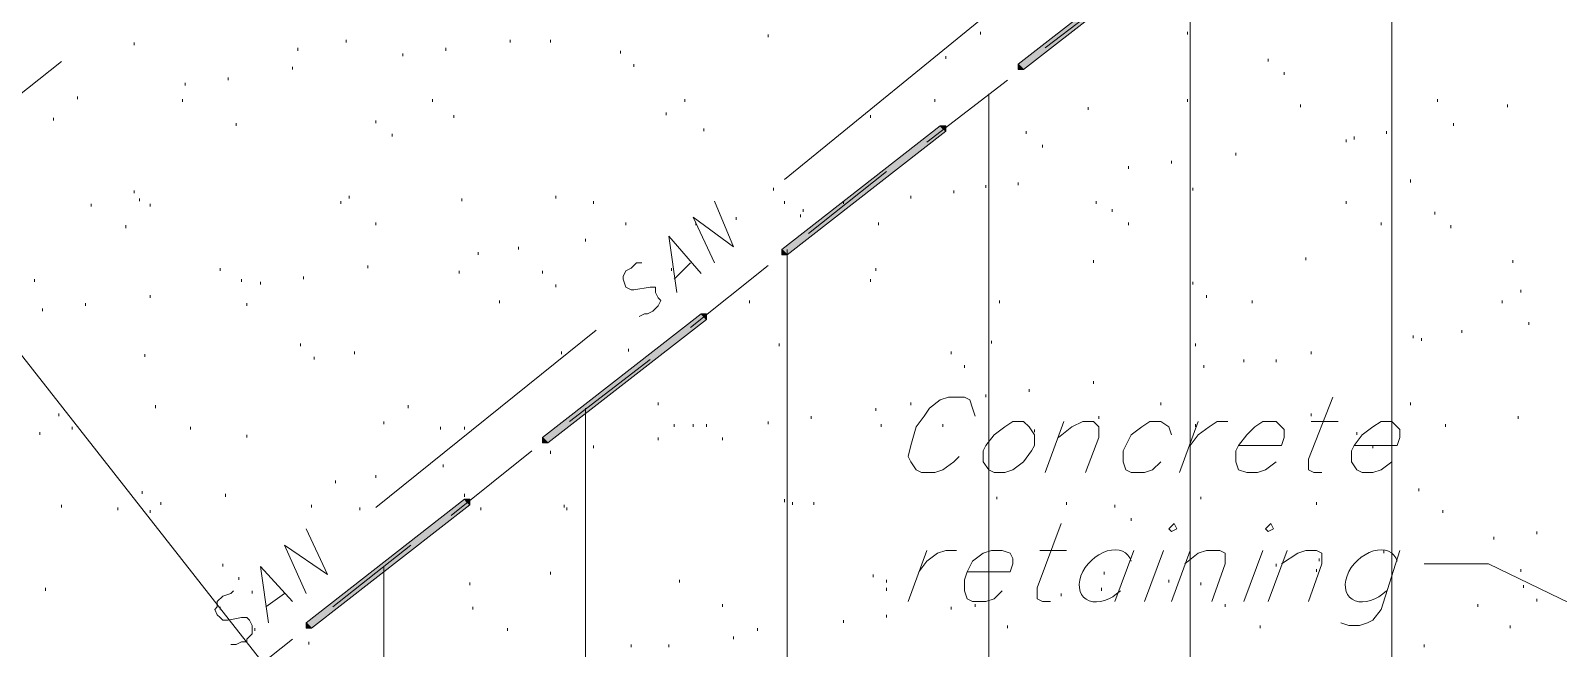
# Model space of a CAD drawing. Header units: inches. Extents: x 10 to 486, y 7 to 426.
# Drawn here: x 258.51 to 296.41, y 341.52 to 356.85 of the extents above; entities that cross this region are included whole.
import ezdxf

# ---------------------------------------------------------------- set-up
doc = ezdxf.new("R2010")
doc.units = ezdxf.units.IN
doc.header["$LTSCALE"] = 3
doc.header["$MEASUREMENT"] = 0
doc.layers.add('PDF_Geometry', color=7, linetype='Continuous', true_color=0x999999)
doc.layers.add('PDF_Solid Fills', color=7, linetype='Continuous')

msp = doc.modelspace()

# ---------------------------------------------------------------- hatches: boundary and pattern name
at = {"layer": 'PDF_Solid Fills', "transparency": 33554559}
for points in [[(283.077, 355.95), (283.143, 355.883), (287.077, 358.95), (287.01, 359.017), (286.943, 359.083), (283.01, 356.017)], [(277.21, 351.35), (277.277, 351.283), (281.21, 354.35), (281.143, 354.417), (281.077, 354.483), (277.143, 351.417)], [(271.277, 346.683), (271.343, 346.617), (275.277, 349.683), (275.21, 349.75), (275.143, 349.817), (271.21, 346.75)], [(265.41, 342.083), (265.477, 342.017), (269.41, 345.083), (269.343, 345.15), (269.277, 345.217), (265.343, 342.15)]]:
    msp.add_hatch(color=256, dxfattribs=at).paths.add_polyline_path(points)

# ---------------------------------------------------------------- linework, layer by layer
at = {"layer": 'PDF_Geometry', "color": 7, "lineweight": 13}
for points in [[(264.277, 341.15), (226.477, 389.35), (224.877, 389.35)], [(285.677, 357.95), (283.677, 356.417)], [(282.743, 355.617), (280.743, 354.083)], [(279.743, 353.35), (277.81, 351.817)], [(276.81, 351.017), (274.877, 349.483)], [(273.877, 348.683), (271.877, 347.15)], [(270.943, 346.417), (268.943, 344.817)], [(267.943, 344.083), (266.01, 342.55)], [(265.01, 341.75), (263.077, 340.217)]]:
    msp.add_lwpolyline(points, dxfattribs=at)
at = {"layer": 'PDF_Geometry', "color": 9, "lineweight": 13, "true_color": 0xbbbbbb}
for points in [[(292.277, 337.75), (292.277, 363.15)], [(287.277, 333.817), (287.277, 359.217)], [(282.277, 329.883), (282.277, 355.283)], [(277.277, 325.95), (277.277, 351.417)], [(272.277, 322.017), (272.277, 347.483)], [(267.277, 318.15), (267.277, 343.55)]]:
    msp.add_lwpolyline(points, dxfattribs=at)
at = {"layer": 'PDF_Geometry', "color": 7, "lineweight": 5}
for points in [[(283.077, 355.95), (283.143, 355.883), (287.077, 358.95), (287.01, 359.017), (286.943, 359.083), (283.01, 356.017)], [(277.21, 351.35), (277.277, 351.283), (281.21, 354.35), (281.143, 354.417), (281.077, 354.483), (277.143, 351.417)], [(271.277, 346.683), (271.343, 346.617), (275.277, 349.683), (275.21, 349.75), (275.143, 349.817), (271.21, 346.75)], [(265.41, 342.083), (265.477, 342.017), (269.41, 345.083), (269.343, 345.15), (269.277, 345.217), (265.343, 342.15)]]:
    msp.add_lwpolyline(points, close=True, dxfattribs=at)
at = {"layer": 'PDF_Geometry', "lineweight": 13}
for points in [[(277.21, 353.15), (282.61, 357.55)], [(276.81, 356.75), (276.81, 356.683)], [(282.077, 356.817), (282.077, 356.75)], [(287.21, 356.817), (287.21, 356.75)], [(261.077, 356.55), (261.077, 356.483)], [(265.143, 356.417), (265.143, 356.35)], [(266.343, 356.617), (266.343, 356.55)], [(267.743, 356.283), (267.743, 356.217)], [(268.81, 356.417), (268.81, 356.35)], [(270.41, 356.617), (270.41, 356.55)], [(271.41, 356.617), (271.41, 356.55)], [(273.143, 356.35), (273.143, 356.283)], [(259.277, 356.083), (257.343, 354.55)], [(265.01, 355.95), (265.01, 355.883)], [(273.477, 356.017), (273.477, 355.95)], [(281.21, 356.217), (281.21, 356.15)], [(289.21, 356.15), (289.21, 356.083)], [(262.343, 355.55), (262.343, 355.483)], [(263.41, 355.683), (263.41, 355.617)], [(289.61, 355.817), (289.61, 355.75)], [(259.677, 355.217), (259.677, 355.15)], [(262.277, 355.15), (262.277, 355.083)], [(268.477, 355.15), (268.477, 355.083)], [(274.743, 355.15), (274.743, 355.083)], [(280.943, 355.15), (280.943, 355.083)], [(287.21, 355.15), (287.21, 355.083)], [(293.41, 355.15), (293.41, 355.083)], [(269.01, 354.75), (269.01, 354.683)], [(274.277, 354.817), (274.277, 354.75)], [(279.343, 354.75), (279.343, 354.683)], [(284.743, 354.95), (284.743, 354.883)], [(290.01, 355.017), (290.01, 354.95)], [(295.143, 355.017), (295.143, 354.95)], [(259.077, 354.683), (259.077, 354.617)], [(263.61, 354.55), (263.61, 354.483)], [(267.077, 354.617), (267.077, 354.55)], [(275.21, 354.417), (275.21, 354.35)], [(293.81, 354.55), (293.81, 354.483)], [(267.477, 354.283), (267.477, 354.217)], [(283.21, 354.35), (283.21, 354.283)], [(283.61, 354.017), (283.61, 353.95)], [(291.143, 354.15), (291.143, 354.083)], [(291.343, 354.217), (291.343, 354.15)], [(292.143, 354.35), (292.143, 354.283)], [(286.81, 353.617), (286.81, 353.55)], [(288.41, 353.817), (288.41, 353.75)], [(285.743, 353.483), (285.743, 353.417)], [(261.077, 352.883), (261.077, 352.817)], [(276.943, 352.95), (276.943, 352.883)], [(281.41, 352.883), (281.41, 352.817)], [(282.21, 353.017), (282.21, 352.95)], [(283.01, 353.083), (283.01, 353.017)], [(287.343, 352.95), (287.343, 352.883)], [(292.743, 353.15), (292.743, 353.083)], [(260.01, 352.55), (260.01, 352.483)], [(261.21, 352.683), (261.21, 352.617)], [(261.477, 352.55), (261.477, 352.483)], [(266.21, 352.617), (266.21, 352.55)], [(266.41, 352.75), (266.41, 352.683)], [(269.21, 352.683), (269.21, 352.617)], [(271.543, 352.75), (271.543, 352.683)], [(272.477, 352.617), (272.477, 352.55)], [(275.477, 351.083), (274.943, 352.217), (275.943, 351.483), (275.477, 352.617)], [(277.21, 352.617), (277.21, 352.55)], [(278.677, 352.617), (278.677, 352.55)], [(280.343, 352.75), (280.343, 352.683)], [(284.943, 352.617), (284.943, 352.55)], [(291.143, 352.617), (291.143, 352.55)], [(276.01, 352.217), (276.01, 352.15)], [(277.61, 352.283), (277.61, 352.217)], [(277.677, 352.417), (277.677, 352.35)], [(285.343, 352.417), (285.343, 352.35)], [(293.343, 352.35), (293.343, 352.283)], [(260.877, 352.017), (260.877, 351.95)], [(267.077, 352.083), (267.077, 352.017)], [(273.277, 352.083), (273.277, 352.017)], [(274.543, 350.35), (274.343, 351.75), (275.143, 350.817)], [(275.01, 352.083), (275.01, 352.017)], [(279.543, 352.083), (279.543, 352.017)], [(285.743, 352.083), (285.743, 352.017)], [(292.01, 352.083), (292.01, 352.017)], [(293.743, 352.017), (293.743, 351.95)], [(269.61, 351.35), (269.61, 351.283)], [(270.61, 351.483), (270.61, 351.417)], [(272.277, 351.683), (272.277, 351.617)], [(266.877, 351.017), (266.877, 350.95)], [(273.61, 349.75), (273.743, 349.817), (273.81, 349.817), (273.943, 349.883), (274.01, 349.95), (274.077, 350.017), (274.143, 350.15), (274.077, 350.217), (274.01, 350.35), (274.01, 350.483), (273.877, 350.483), (273.477, 350.417), (273.41, 350.417), (273.277, 350.483), (273.21, 350.683), (273.21, 350.75), (273.277, 350.883), (273.41, 350.95), (273.543, 351.083), (273.677, 351.083)], [(274.877, 351.083), (274.477, 350.683)], [(284.877, 351.15), (284.877, 351.083)], [(290.143, 351.217), (290.143, 351.15)], [(295.277, 351.15), (295.277, 351.083)], [(258.61, 350.683), (258.61, 350.617)], [(263.21, 350.95), (263.21, 350.883)], [(263.743, 350.683), (263.743, 350.617)], [(264.21, 350.617), (264.21, 350.55)], [(265.277, 350.75), (265.277, 350.683)], [(269.143, 350.883), (269.143, 350.817)], [(271.21, 350.883), (271.21, 350.817)], [(274.41, 350.95), (274.41, 350.883)], [(279.343, 350.683), (279.343, 350.617)], [(279.477, 350.95), (279.477, 350.883)], [(287.343, 350.617), (287.343, 350.55)], [(261.477, 350.283), (261.477, 350.217)], [(271.543, 350.55), (271.543, 350.483)], [(287.677, 350.283), (287.677, 350.217)], [(295.477, 350.417), (295.477, 350.35)], [(258.81, 349.95), (258.81, 349.883)], [(259.877, 350.083), (259.877, 350.017)], [(263.877, 350.083), (263.877, 350.017)], [(270.143, 350.15), (270.143, 350.083)], [(276.343, 350.15), (276.343, 350.083)], [(282.543, 350.15), (282.543, 350.083)], [(288.81, 350.15), (288.81, 350.083)], [(295.01, 350.15), (295.01, 350.083)], [(295.677, 349.617), (295.677, 349.55)], [(265.21, 349.083), (265.21, 349.017)], [(267.077, 345.017), (272.543, 349.417)], [(277.077, 349.083), (277.077, 349.017)], [(282.343, 349.15), (282.343, 349.083)], [(287.41, 349.083), (287.41, 349.017)], [(292.81, 349.283), (292.81, 349.217)], [(293.01, 349.217), (293.01, 349.15)], [(294.01, 349.417), (294.01, 349.35)], [(261.343, 348.817), (261.343, 348.75)], [(265.543, 348.75), (265.543, 348.683)], [(266.543, 348.883), (266.543, 348.817)], [(271.677, 348.883), (271.677, 348.817)], [(273.343, 348.95), (273.343, 348.883)], [(281.343, 348.883), (281.343, 348.817)], [(288.61, 348.683), (288.61, 348.617)], [(289.41, 348.683), (289.41, 348.617)], [(290.277, 348.883), (290.277, 348.817)], [(281.677, 348.55), (281.677, 348.483)], [(287.61, 348.55), (287.61, 348.483)], [(283.277, 347.95), (283.277, 347.883)], [(284.877, 348.15), (284.877, 348.083)], [(261.61, 347.55), (261.61, 347.483)], [(267.877, 347.55), (267.877, 347.483)], [(274.077, 347.617), (274.077, 347.55)], [(280.343, 347.617), (280.343, 347.55)], [(282.21, 347.817), (282.21, 347.75)], [(286.543, 347.617), (286.543, 347.55)], [(292.743, 347.617), (292.743, 347.55)], [(259.21, 347.35), (259.21, 347.283)], [(277.877, 347.283), (277.877, 347.217)], [(279.477, 347.483), (279.477, 347.417)], [(285.01, 347.283), (285.01, 347.217)], [(290.277, 347.35), (290.277, 347.283)], [(295.41, 347.283), (295.41, 347.217)], [(258.743, 346.883), (258.743, 346.817)], [(259.543, 347.017), (259.543, 346.95)], [(262.477, 347.017), (262.477, 346.95)], [(263.877, 346.817), (263.877, 346.75)], [(267.277, 347.15), (267.277, 347.083)], [(268.677, 347.017), (268.677, 346.95)], [(269.277, 347.017), (269.277, 346.95)], [(274.477, 347.083), (274.477, 347.017)], [(274.943, 347.083), (274.943, 347.017)], [(275.277, 347.083), (275.277, 347.017)], [(276.81, 347.15), (276.81, 347.083)], [(279.61, 347.083), (279.61, 347.017)], [(281.143, 347.083), (281.143, 347.017)], [(283.41, 346.95), (283.41, 346.883)], [(287.41, 347.083), (287.41, 347.017)], [(291.41, 346.883), (291.41, 346.817)], [(293.61, 347.083), (293.61, 347.017)], [(271.41, 346.417), (271.41, 346.35)], [(272.477, 346.55), (272.477, 346.483)], [(274.077, 346.75), (274.077, 346.683)], [(275.677, 346.75), (275.677, 346.683)], [(291.81, 346.55), (291.81, 346.483)], [(268.743, 346.083), (268.743, 346.017)], [(266.077, 345.683), (266.077, 345.617)], [(267.077, 345.817), (267.077, 345.75)], [(261.277, 345.417), (261.277, 345.35)], [(263.343, 345.35), (263.343, 345.283)], [(269.277, 345.35), (269.277, 345.283)], [(282.477, 345.283), (282.477, 345.217)], [(287.543, 345.283), (287.543, 345.217)], [(292.943, 345.483), (292.943, 345.417)], [(259.277, 345.083), (259.277, 345.017)], [(260.677, 345.017), (260.677, 344.95)], [(261.477, 344.95), (261.477, 344.883)], [(261.743, 345.15), (261.743, 345.083)], [(265.477, 345.083), (265.477, 345.017)], [(266.677, 345.017), (266.677, 344.95)], [(269.677, 345.017), (269.677, 344.95)], [(271.743, 345.083), (271.743, 345.017)], [(271.81, 345.017), (271.81, 344.95)], [(277.21, 345.217), (277.21, 345.15)], [(277.41, 345.15), (277.41, 345.083)], [(277.943, 345.15), (277.943, 345.083)], [(284.21, 345.15), (284.21, 345.083)], [(285.41, 345.083), (285.41, 345.017)], [(290.41, 345.15), (290.41, 345.083)], [(293.543, 344.95), (293.543, 344.883)], [(285.81, 344.75), (285.81, 344.683)], [(265.343, 342.883), (264.81, 344.083), (265.877, 343.35), (265.343, 344.483)], [(294.81, 344.283), (294.81, 344.217)], [(295.877, 344.417), (295.877, 344.35)], [(292.077, 343.95), (292.077, 343.883)], [(263.277, 343.617), (263.277, 343.55)], [(264.41, 342.15), (264.21, 343.55), (265.01, 342.683)], [(271.41, 343.417), (271.41, 343.35)], [(285.143, 343.417), (285.143, 343.35)], [(289.41, 343.617), (289.41, 343.55)], [(290.41, 343.483), (290.41, 343.417)], [(290.477, 343.75), (290.477, 343.683)], [(295.477, 343.483), (295.477, 343.417)], [(258.877, 343.017), (258.877, 342.95)], [(263.677, 343.283), (263.677, 343.217)], [(269.41, 343.15), (269.41, 343.083)], [(274.61, 343.217), (274.61, 343.15)], [(279.41, 343.35), (279.41, 343.283)], [(279.743, 343.217), (279.743, 343.15)], [(279.743, 343.017), (279.743, 342.95)], [(285.077, 343.017), (285.077, 342.95)], [(286.743, 343.217), (286.743, 343.15)], [(287.543, 343.15), (287.543, 343.083)], [(295.543, 343.083), (295.543, 343.017)], [(263.477, 341.617), (263.61, 341.617), (263.743, 341.683), (263.877, 341.683), (263.877, 341.75), (264.01, 341.883), (264.01, 342.083), (263.943, 342.217), (263.877, 342.283), (263.743, 342.283), (263.41, 342.217), (263.277, 342.217), (263.21, 342.283), (263.143, 342.35), (263.077, 342.483), (263.143, 342.55), (263.143, 342.683), (263.277, 342.817), (263.477, 342.883), (263.543, 342.95)], [(264.01, 342.95), (264.01, 342.883)], [(264.81, 342.883), (264.343, 342.55)], [(275.677, 342.617), (275.677, 342.55)], [(281.943, 342.617), (281.943, 342.55)], [(284.077, 342.883), (284.077, 342.817)], [(288.143, 342.617), (288.143, 342.55)], [(294.41, 342.617), (294.41, 342.55)], [(295.877, 342.75), (295.877, 342.683)], [(263.21, 342.55), (263.21, 342.483)], [(269.477, 342.55), (269.477, 342.483)], [(279.743, 342.35), (279.743, 342.283)], [(281.343, 342.55), (281.343, 342.483)], [(264.077, 342.017), (264.077, 341.95)], [(270.343, 342.017), (270.343, 341.95)], [(276.543, 342.017), (276.543, 341.95)], [(278.677, 342.217), (278.677, 342.15)], [(282.743, 342.083), (282.743, 342.017)], [(289.01, 342.083), (289.01, 342.017)], [(295.21, 342.083), (295.21, 342.017)], [(265.41, 341.683), (265.41, 341.617)], [(273.41, 341.617), (273.41, 341.55)], [(274.343, 341.617), (274.343, 341.55)], [(275.943, 341.817), (275.943, 341.75)], [(293.077, 341.617), (293.077, 341.55)]]:
    msp.add_lwpolyline(points, dxfattribs=at)
at = {"layer": 'PDF_Geometry', "color": 7, "lineweight": 5}
for points in [[(283.143, 355.883), (283.01, 355.883), (283.01, 356.017)], [(281.077, 354.483), (281.21, 354.483), (281.21, 354.35)], [(277.277, 351.283), (277.143, 351.283), (277.143, 351.417)], [(275.143, 349.817), (275.277, 349.817), (275.277, 349.683)], [(271.343, 346.617), (271.21, 346.617), (271.21, 346.75)], [(269.277, 345.217), (269.41, 345.217), (269.41, 345.083)], [(265.477, 342.017), (265.343, 342.017), (265.343, 342.15)]]:
    msp.add_lwpolyline(points, dxfattribs=at)
at = {"layer": 'PDF_Geometry', "color": 8, "lineweight": 13, "true_color": 0x767676}
for points in [[(281.943, 347.283), (281.877, 347.483), (281.81, 347.683), (281.677, 347.75), (281.277, 347.75), (281.077, 347.683), (280.81, 347.483), (280.677, 347.283), (280.477, 347.017), (280.343, 346.55), (280.277, 346.283), (280.343, 346.15), (280.477, 345.95), (280.61, 345.883), (280.943, 345.883), (281.143, 345.95), (281.41, 346.15), (281.543, 346.283)], [(290.81, 347.75), (290.21, 346.217), (290.21, 345.95), (290.343, 345.883), (290.543, 345.883)], [(283.677, 345.883), (284.143, 347.15)], [(284.01, 346.75), (284.343, 347.017), (284.61, 347.15), (284.877, 347.15), (285.01, 347.017), (285.01, 346.75), (284.677, 345.883)], [(286.81, 346.817), (286.743, 347.017), (286.543, 347.15), (286.277, 347.15), (286.077, 347.017), (285.81, 346.817), (285.677, 346.55), (285.61, 346.417), (285.61, 346.15), (285.677, 345.95), (285.81, 345.883), (286.143, 345.883), (286.343, 345.95), (286.543, 346.15)], [(287.01, 345.883), (287.477, 347.15)], [(287.277, 346.55), (287.477, 346.817), (287.743, 347.017), (287.943, 347.15), (288.21, 347.15)], [(288.477, 346.55), (289.543, 346.55), (289.61, 346.75), (289.61, 346.95), (289.543, 347.017), (289.41, 347.15), (289.077, 347.15), (288.877, 347.017), (288.677, 346.817), (288.477, 346.55), (288.41, 346.417), (288.41, 346.15), (288.477, 345.95), (288.677, 345.883), (288.943, 345.883), (289.143, 345.95), (289.41, 346.15)], [(290.277, 347.15), (290.943, 347.15)], [(291.343, 346.55), (292.41, 346.55), (292.477, 346.75), (292.477, 346.95), (292.41, 347.017), (292.277, 347.15), (292.01, 347.15), (291.81, 347.017), (291.543, 346.817), (291.343, 346.55), (291.277, 346.417), (291.277, 346.15), (291.41, 345.95), (291.543, 345.883), (291.81, 345.883), (292.01, 345.95), (292.277, 346.15)], [(284.077, 344.617), (283.477, 343.017), (283.477, 342.75), (283.61, 342.683), (283.81, 342.683)], [(280.277, 342.683), (280.743, 343.95)], [(280.543, 343.417), (280.743, 343.683), (281.01, 343.883), (281.21, 343.95), (281.477, 343.95)], [(281.743, 343.417), (282.81, 343.417), (282.877, 343.617), (282.877, 343.75), (282.81, 343.883), (282.61, 343.95), (282.343, 343.95), (282.143, 343.883), (281.877, 343.683), (281.743, 343.417), (281.677, 343.217), (281.677, 342.95), (281.743, 342.75), (281.877, 342.683), (282.21, 342.683), (282.41, 342.75), (282.61, 342.95)], [(283.543, 343.95), (284.21, 343.95)], [(285.877, 343.95), (285.41, 342.683)], [(286.61, 343.95), (286.143, 342.683)], [(286.81, 342.683), (287.277, 343.95)], [(287.143, 343.617), (287.477, 343.883), (287.677, 343.95), (288.01, 343.95), (288.143, 343.883), (288.143, 343.617), (287.81, 342.683)], [(289.077, 343.95), (288.61, 342.683)], [(289.21, 342.683), (289.677, 343.95)], [(289.543, 343.617), (289.943, 343.883), (290.143, 343.95), (290.41, 343.95), (290.543, 343.883), (290.543, 343.617), (290.21, 342.683)], [(292.477, 343.95), (292.01, 342.483), (291.81, 342.217), (291.677, 342.15), (291.477, 342.083), (291.21, 342.083), (291.01, 342.15)], [(300.743, 340.683), (294.677, 343.617), (293.077, 343.617)]]:
    msp.add_lwpolyline(points, dxfattribs=at)
for points in [[(282.877, 347.15), (282.677, 347.017), (282.41, 346.817), (282.21, 346.55), (282.143, 346.417), (282.143, 346.15), (282.277, 345.95), (282.41, 345.883), (282.677, 345.883), (282.877, 345.95), (283.143, 346.15), (283.343, 346.417), (283.41, 346.55), (283.41, 346.817), (283.277, 347.017), (283.143, 347.15)], [(286.743, 344.483), (286.81, 344.417), (286.943, 344.483), (286.877, 344.617)], [(289.143, 344.483), (289.21, 344.417), (289.343, 344.483), (289.277, 344.617)]]:
    msp.add_lwpolyline(points, close=True, dxfattribs=at)
for centre in [(285.175, 343.317), (291.775, 343.317)]:
    msp.add_ellipse(centre, major_axis=(0.542, 0.53), ratio=0.686133, start_param=5.925031, end_param=11.003657, dxfattribs=at)
at = {"layer": 'PDF_Solid Fills', "color": 253, "lineweight": 5, "true_color": 0x999999, "transparency": 33554559}
for points in [[(293.077, 426.15), (116.943, 287.883), (117.01, 287.817)], [(293.077, 426.15), (117.01, 287.817), (117.077, 287.75)], [(117.077, 287.75), (293.21, 426.15), (293.077, 426.15)], [(293.277, 426.083), (293.21, 426.15), (117.077, 287.75)]]:
    msp.add_solid(points, dxfattribs=at)
at = {"layer": 'PDF_Solid Fills', "lineweight": 5, "transparency": 33554559}
for points in [[(283.143, 355.883), (283.01, 355.883), (283.077, 355.95), (283.01, 356.017)], [(281.077, 354.483), (281.21, 354.483), (281.143, 354.417), (281.21, 354.35)], [(277.277, 351.283), (277.143, 351.283), (277.21, 351.35), (277.143, 351.417)], [(275.143, 349.817), (275.277, 349.817), (275.21, 349.75), (275.277, 349.683)], [(271.343, 346.617), (271.21, 346.617), (271.277, 346.683), (271.21, 346.75)], [(269.277, 345.217), (269.41, 345.217), (269.343, 345.15), (269.41, 345.083)], [(265.477, 342.017), (265.343, 342.017), (265.41, 342.083), (265.343, 342.15)]]:
    msp.add_solid(points, dxfattribs=at)
at = {"layer": 'PDF_Solid Fills', "color": 253, "lineweight": 13, "true_color": 0x999999, "transparency": 33554559}
for points in [[(308.343, 344.017), (281.877, 326.817), (282.943, 326.817)], [(308.343, 344.017), (309.41, 344.017), (282.943, 326.817)]]:
    msp.add_solid(points, dxfattribs=at)

doc.saveas('drawing.dxf')
